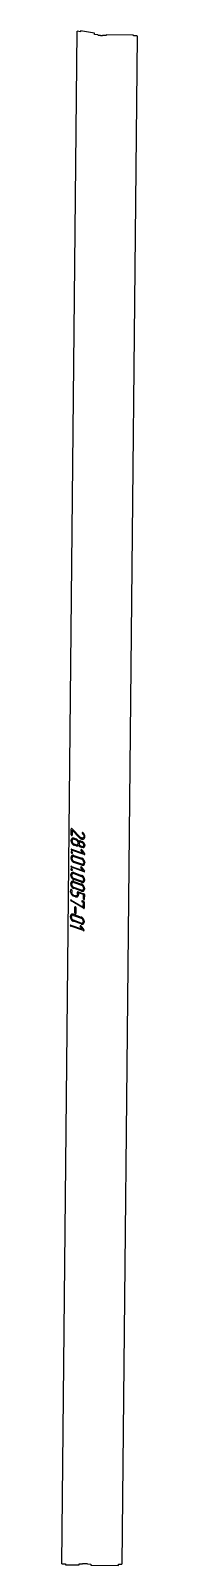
# Model space of a CAD drawing. Header units: millimetres. Extents: x 67 to 176, y 92 to 2313.
import ezdxf

# ---------------------------------------------------------------- set-up
doc = ezdxf.new("R2010")
doc.units = ezdxf.units.MM
doc.linetypes.add('K5LT_BASIC', pattern=[0])
doc.layers.add('Engraving', color=7, linetype='Continuous')

msp = doc.modelspace()

# ---------------------------------------------------------------- linework, layer by layer
at = {"color": 143, "linetype": 'K5LT_BASIC', "lineweight": 25, "true_color": 0x33acca}
for p, q in [((67.3, 94.5), (89.4, 2312.3)), ((94.4, 2311.4), (89.4, 2312.3)), ((94.4, 2312.9), (94.4, 2311.4)), ((114.4, 2309.1), (94.4, 2312.9)), ((114.4, 2307.6), (114.4, 2309.1)), ((119.3, 2306.7), (114.4, 2307.6)), ((131.4, 2305.9), (126.4, 2306)), ((171.4, 2306.5), (131.4, 2306.9)), ((131.4, 2306.9), (131.4, 2305.9)), ((176.4, 2305), (154.3, 93.6)), ((171.4, 2305.5), (171.4, 2306.5)), ((176.4, 2305.5), (171.4, 2305.5)), ((176.4, 2305), (176.4, 2305.5)), ((67.3, 94.5), (72.3, 94.4)), ((72.3, 94.4), (72.3, 92.9)), ((72.3, 92.9), (92.3, 92.7)), ((92.3, 94.2), (97.3, 94.2)), ((92.3, 92.7), (92.3, 94.2)), ((104.3, 94.1), (97.3, 94.2)), ((104.3, 94.1), (109.3, 94)), ((109.3, 94), (109.3, 92.5)), ((109.3, 92.5), (149.3, 92.1)), ((149.3, 93.6), (154.3, 93.6)), ((149.3, 92.1), (149.3, 93.6))]:
    msp.add_line(p, q, dxfattribs=at)
msp.add_open_spline([(119.3, 2306.7), (119.6, 2306.6), (120.2, 2306.5), (121.1, 2306.4), (122, 2306.3), (122.9, 2306.2), (123.8, 2306.1), (124.6, 2306), (125.5, 2306), (126.1, 2306), (126.4, 2306)], degree=3, dxfattribs=at)
at = {"layer": 'Engraving', "color": 143, "linetype": 'K5LT_BASIC', "lineweight": 25, "true_color": 0x33acca}
for p, q in [((80.9, 1149.2), (80.9, 1157.7)), ((82.1, 1157.9), (93.7, 1146)), ((82.3, 1155.9), (82.3, 1148.7)), ((92.9, 1145.1), (82.3, 1155.9)), ((80.8, 1140), (80.8, 1141.5)), ((82.2, 1139.5), (82.2, 1141)), ((87.8, 1134.7), (85, 1135.7)), ((87.8, 1133.3), (85, 1134.3)), ((85.1, 1144.2), (87.9, 1143.2)), ((85.1, 1142.8), (87.9, 1141.8)), ((90.7, 1138), (90.7, 1136.6)), ((93.7, 1146), (94.3, 1145.5)), ((94.3, 1145.5), (94.8, 1145.1)), ((94.9, 1138.6), (96.4, 1138.1)), ((96.3, 1132.4), (94.9, 1132.9)), ((95, 1140), (96.4, 1139.5)), ((97.2, 1152.5), (97.4, 1152.3)), ((100.3, 1135.5), (100.5, 1134.7)), ((100.5, 1134.7), (100.6, 1134.2)), ((100.6, 1134.2), (100.6, 1133.8)), ((80.5, 1115.2), (80.5, 1116.6)), ((99.8, 1120.6), (81.3, 1127.1)), ((81.4, 1128.5), (98.1, 1122.6)), ((81.9, 1114.7), (82, 1116.1)), ((96.1, 1106.8), (84.7, 1110.8)), ((84.8, 1119.4), (96.2, 1115.4)), ((84.8, 1117.9), (96.1, 1114)), ((96.3, 1131), (94.9, 1131.5)), ((98.1, 1122.6), (95.1, 1126.7)), ((96.1, 1127.4), (100.3, 1121.7)), ((96.8, 1130.9), (96.3, 1131)), ((97.2, 1130.8), (96.8, 1130.9)), ((98, 1130.7), (97.2, 1130.8)), ((80.3, 1090.3), (80.3, 1091.7)), ((81.1, 1103.6), (97.8, 1097.8)), ((99.5, 1095.8), (81.1, 1102.2)), ((81.7, 1089.8), (81.7, 1091.2)), ((84.6, 1094.5), (95.9, 1090.5)), ((84.6, 1093.1), (95.9, 1089.1)), ((96.1, 1105.4), (84.7, 1109.4)), ((97.8, 1097.8), (94.8, 1101.9)), ((95.8, 1102.5), (100, 1096.8)), ((98.9, 1110.1), (98.9, 1108.7)), ((100.4, 1109.6), (100.3, 1108.2)), ((80, 1066.3), (80.1, 1069.9)), ((80.1, 1077.6), (80.2, 1079)), ((81.5, 1069.4), (81.5, 1065.8)), ((81.6, 1077.1), (81.6, 1078.5)), ((84.4, 1080.4), (95.8, 1076.4)), ((95.7, 1069.3), (84.4, 1073.2)), ((95.7, 1067.8), (84.4, 1071.8)), ((95.8, 1082), (84.5, 1085.9)), ((95.8, 1080.5), (84.5, 1084.5)), ((84.5, 1081.8), (95.8, 1077.8)), ((89.9, 1062.8), (90, 1066.4)), ((90.7, 1066.9), (99.2, 1063.9)), ((98.6, 1072.6), (98.6, 1071.1)), ((98.7, 1085.3), (98.7, 1083.8)), ((100, 1072.1), (100, 1070.6)), ((100.1, 1084.8), (100.1, 1083.3)), ((80.1, 1054), (79.9, 1054.5)), ((98.8, 1042.9), (80.5, 1053.6)), ((80.6, 1055), (80.8, 1054.9)), ((80.8, 1054.9), (98.3, 1044.7)), ((87.1, 1059.6), (84.2, 1060.6)), ((84.3, 1062), (87.1, 1061)), ((86.1, 1036), (86.2, 1044.5)), ((87.6, 1044), (87.5, 1035.5)), ((91.4, 1065.2), (91.3, 1062.3)), ((98.5, 1062.7), (91.4, 1065.2)), ((97, 1053.5), (99.1, 1052.8)), ((98.4, 1051.6), (97, 1052.1)), ((98.3, 1044.7), (98.4, 1051.6)), ((98.4, 1056.3), (98.5, 1062.7)), ((99.8, 1051.8), (99.7, 1043.3)), ((99.9, 1062.9), (99.8, 1055.8)), ((79.7, 1030), (79.7, 1031.4)), ((81.1, 1029.5), (81.1, 1030.9)), ((95.2, 1021.6), (83.9, 1025.6)), ((95.2, 1020.2), (83.9, 1024.2)), ((84, 1034.2), (95.3, 1030.2)), ((84, 1032.7), (95.3, 1028.8)), ((98.1, 1024.9), (98.1, 1023.5)), ((99, 1042.8), (98.8, 1042.9)), ((99.5, 1024.4), (99.5, 1023)), ((98.7, 1010.6), (80.2, 1017)), ((80.3, 1018.4), (97, 1012.6)), ((97, 1012.6), (94, 1016.7)), ((95, 1017.3), (99.2, 1011.6))]:
    msp.add_line(p, q, dxfattribs=at)
for points in [[(81.2, 1158.1), (80.9, 1158), (80.9, 1157.7)], [(81.7, 1158.1), (81.4, 1158.2), (81.2, 1158.1)], [(82.1, 1157.9), (81.9, 1158.1), (81.7, 1158.1)], [(82, 1144), (80.8, 1143.1), (80.8, 1141.5)], [(80.8, 1140), (80.7, 1138.3), (82, 1136.6)], [(80.9, 1149.2), (80.9, 1148.9), (81.1, 1148.6)], [(81.1, 1148.6), (81.3, 1148.3), (81.6, 1148.2)], [(81.6, 1148.2), (81.8, 1148.2), (82, 1148.3)], [(82, 1148.3), (82.3, 1148.5), (82.3, 1148.7)], [(85.1, 1144.2), (83.3, 1144.9), (82, 1144)], [(82, 1136.6), (83.2, 1134.9), (85, 1134.3)], [(83.1, 1142.6), (82.2, 1142.1), (82.2, 1141)], [(82.2, 1139.5), (82.2, 1138.3), (83, 1137.2)], [(83, 1137.2), (83.8, 1136.1), (85, 1135.7)], [(85.1, 1142.8), (83.9, 1143.2), (83.1, 1142.6)], [(87.8, 1134.7), (89, 1134.3), (89.8, 1134.8)], [(87.8, 1133.3), (89, 1132.9), (90.1, 1133.2)], [(90, 1141.9), (89, 1142.9), (87.9, 1143.2)], [(89.9, 1140.3), (89.1, 1141.4), (87.9, 1141.8)], [(89.8, 1134.8), (90.7, 1135.3), (90.7, 1136.6)], [(90.7, 1138), (90.7, 1139.2), (89.9, 1140.3)], [(91.6, 1139.6), (91, 1141), (90, 1141.9)], [(90.1, 1133.2), (91.1, 1133.4), (91.6, 1134.2)], [(93.1, 1140.3), (92.3, 1140.1), (91.6, 1139.6)], [(91.6, 1134.2), (92.3, 1133.2), (93.1, 1132.5)], [(92.9, 1138.5), (92.1, 1138), (92.1, 1136.8)], [(92.1, 1136.8), (92.1, 1135.6), (92.9, 1134.5)], [(92.9, 1145.1), (93.8, 1144.2), (94.5, 1143.8)], [(94.9, 1138.6), (93.8, 1139), (92.9, 1138.5)], [(92.9, 1134.5), (93.7, 1133.4), (94.9, 1132.9)], [(95, 1140), (94, 1140.4), (93.1, 1140.3)], [(94.5, 1143.8), (95.1, 1143.3), (95.8, 1143.1)], [(95.8, 1144.6), (95.3, 1144.8), (94.8, 1145.1)], [(98.3, 1144.9), (97.3, 1144.1), (95.8, 1144.6)], [(95.8, 1143.1), (97.8, 1142.4), (99.3, 1143.6)], [(99.4, 1137.2), (98.1, 1139), (96.4, 1139.5)], [(98.4, 1136.6), (97.6, 1137.7), (96.4, 1138.1)], [(96.7, 1152.4), (96.5, 1152.3), (96.5, 1152)], [(96.5, 1152), (96.5, 1151.7), (96.6, 1151.5)], [(96.6, 1151.5), (96.7, 1151.3), (96.9, 1151.2)], [(97.2, 1152.5), (96.9, 1152.6), (96.7, 1152.4)], [(96.9, 1151.2), (98.2, 1150.2), (98.8, 1149.2)], [(100, 1149.6), (99.1, 1151.1), (97.4, 1152.3)], [(99, 1145.8), (98.7, 1145.2), (98.3, 1144.9)], [(98.3, 1132.6), (99.2, 1133.1), (99.2, 1134.3)], [(99.2, 1134.3), (99.2, 1135.4), (98.4, 1136.6)], [(98.8, 1149.2), (99.3, 1148.1), (99.3, 1147.1)], [(99.3, 1147.1), (99.3, 1146.4), (99, 1145.8)], [(99.3, 1143.6), (100.7, 1144.7), (100.7, 1146.7)], [(99.3, 1131.2), (100.6, 1132), (100.6, 1133.8)], [(100.3, 1135.5), (100, 1136.4), (99.4, 1137.2)], [(100.7, 1146.7), (100.8, 1148.2), (100, 1149.6)], [(81.8, 1119.1), (80.5, 1118.2), (80.5, 1116.6)], [(80.5, 1115.2), (80.5, 1113.4), (81.7, 1111.7)], [(80.8, 1128.5), (80.6, 1128.2), (80.6, 1128)], [(80.6, 1128), (80.6, 1127.7), (80.8, 1127.5)], [(80.9, 1124.9), (80.6, 1124.7), (80.6, 1124.2)], [(80.6, 1124.2), (80.6, 1123.7), (80.9, 1123.3)], [(81.4, 1128.5), (81, 1128.6), (80.8, 1128.5)], [(80.8, 1127.5), (81, 1127.2), (81.3, 1127.1)], [(81.7, 1124.9), (81.3, 1125), (80.9, 1124.9)], [(80.9, 1123.3), (81.3, 1122.9), (81.7, 1122.8)], [(82.3, 1124.4), (81.9, 1124.8), (81.7, 1124.9)], [(81.7, 1122.8), (82, 1122.6), (82.4, 1122.8)], [(81.7, 1111.7), (83, 1110), (84.7, 1109.4)], [(84.8, 1119.4), (83, 1120), (81.8, 1119.1)], [(81.9, 1114.7), (81.9, 1113.5), (82.7, 1112.4)], [(82.8, 1117.8), (82, 1117.2), (82, 1116.1)], [(82.7, 1123.4), (82.7, 1124), (82.3, 1124.4)], [(82.4, 1122.8), (82.7, 1123.1), (82.7, 1123.4)], [(82.7, 1112.4), (83.5, 1111.2), (84.7, 1110.8)], [(84.8, 1117.9), (83.7, 1118.3), (82.8, 1117.8)], [(93.1, 1132.5), (93.8, 1131.9), (94.9, 1131.5)], [(95.1, 1127.7), (94.9, 1127.6), (94.9, 1127.3)], [(94.9, 1127.3), (94.8, 1127), (95.1, 1126.7)], [(95.6, 1127.8), (95.3, 1127.9), (95.1, 1127.7)], [(96.1, 1127.4), (95.7, 1127.7), (95.6, 1127.8)], [(98.1, 1112.4), (97.3, 1113.5), (96.1, 1114)], [(99.1, 1113.1), (97.9, 1114.8), (96.2, 1115.4)], [(96.3, 1132.4), (97.5, 1132), (98.3, 1132.6)], [(98, 1130.7), (98.7, 1130.8), (99.3, 1131.2)], [(98.9, 1110.1), (99, 1111.3), (98.1, 1112.4)], [(100.4, 1109.6), (100.4, 1111.4), (99.1, 1113.1)], [(99.8, 1120.6), (100.1, 1120.5), (100.3, 1120.7)], [(100.5, 1121.1), (100.5, 1121.4), (100.3, 1121.7)], [(100.3, 1120.7), (100.5, 1120.8), (100.5, 1121.1)], [(81.5, 1094.2), (80.3, 1093.3), (80.3, 1091.7)], [(80.3, 1090.3), (80.3, 1088.5), (81.5, 1086.8)], [(80.6, 1103.6), (80.4, 1103.3), (80.4, 1103.2)], [(80.4, 1103.2), (80.4, 1102.9), (80.6, 1102.6)], [(80.7, 1100), (80.4, 1099.8), (80.4, 1099.3)], [(80.4, 1099.3), (80.4, 1098.8), (80.7, 1098.4)], [(81.1, 1103.6), (80.7, 1103.8), (80.6, 1103.6)], [(80.6, 1102.6), (80.8, 1102.3), (81.1, 1102.2)], [(81.4, 1100), (81, 1100.2), (80.7, 1100)], [(80.7, 1098.4), (81, 1098), (81.4, 1097.9)], [(82.1, 1099.5), (81.7, 1099.9), (81.4, 1100)], [(81.4, 1097.9), (81.8, 1097.8), (82.1, 1098)], [(84.6, 1094.5), (82.8, 1095.1), (81.5, 1094.2)], [(82.6, 1092.9), (81.7, 1092.3), (81.7, 1091.2)], [(81.7, 1089.8), (81.7, 1088.6), (82.5, 1087.5)], [(82.5, 1098.6), (82.5, 1099.1), (82.1, 1099.5)], [(82.1, 1098), (82.5, 1098.2), (82.5, 1098.6)], [(84.6, 1093.1), (83.4, 1093.5), (82.6, 1092.9)], [(94.8, 1102.9), (94.6, 1102.7), (94.6, 1102.4)], [(94.6, 1102.4), (94.6, 1102.2), (94.8, 1101.9)], [(95.3, 1102.9), (95, 1103), (94.8, 1102.9)], [(95.8, 1102.5), (95.4, 1102.9), (95.3, 1102.9)], [(98.9, 1088.2), (97.6, 1089.9), (95.9, 1090.5)], [(97.9, 1087.6), (97.1, 1088.7), (95.9, 1089.1)], [(96.1, 1106.8), (97.2, 1106.4), (98.1, 1107)], [(96.1, 1105.4), (97.8, 1104.8), (99.1, 1105.6)], [(98.1, 1107), (98.9, 1107.5), (98.9, 1108.7)], [(100.1, 1084.8), (100.1, 1086.5), (98.9, 1088.2)], [(99.1, 1105.6), (100.3, 1106.5), (100.3, 1108.2)], [(99.5, 1095.8), (99.8, 1095.6), (100, 1095.8)], [(100.2, 1096.2), (100.2, 1096.5), (100, 1096.8)], [(100, 1095.8), (100.2, 1095.9), (100.2, 1096.2)], [(80, 1066.3), (80, 1064.6), (81.3, 1062.9)], [(80.1, 1077.6), (80.1, 1075.8), (81.4, 1074.1)], [(80.3, 1070.3), (80.1, 1070.2), (80.1, 1069.9)], [(81.4, 1081.5), (80.2, 1080.7), (80.2, 1079)], [(80.8, 1070.3), (80.5, 1070.4), (80.3, 1070.3)], [(81.2, 1070), (80.9, 1070.3), (80.8, 1070.3)], [(81.5, 1069.4), (81.5, 1069.7), (81.2, 1070)], [(84.5, 1081.8), (82.7, 1082.4), (81.4, 1081.5)], [(81.4, 1074.1), (82.6, 1072.4), (84.4, 1071.8)], [(81.5, 1086.8), (82.7, 1085.1), (84.5, 1084.5)], [(82.4, 1080.2), (81.6, 1079.6), (81.6, 1078.5)], [(81.6, 1077.1), (81.6, 1075.9), (82.4, 1074.8)], [(84.4, 1080.4), (83.3, 1080.8), (82.4, 1080.2)], [(82.4, 1074.8), (83.1, 1073.7), (84.4, 1073.2)], [(82.5, 1087.5), (83.3, 1086.4), (84.5, 1085.9)], [(90.7, 1066.9), (90, 1067.1), (90, 1066.4)], [(95.7, 1069.3), (96.9, 1068.9), (97.7, 1069.4)], [(95.7, 1067.8), (97.5, 1067.2), (98.7, 1068.1)], [(95.8, 1082), (97, 1081.6), (97.8, 1082.1)], [(95.8, 1080.5), (97.6, 1079.9), (98.8, 1080.8)], [(98.7, 1075.5), (97.5, 1077.2), (95.8, 1077.8)], [(97.8, 1074.9), (96.9, 1076), (95.8, 1076.4)], [(97.7, 1069.4), (98.5, 1070), (98.6, 1071.1)], [(97.8, 1082.1), (98.7, 1082.7), (98.7, 1083.8)], [(98.6, 1072.6), (98.6, 1073.7), (97.8, 1074.9)], [(98.7, 1085.3), (98.7, 1086.4), (97.9, 1087.6)], [(100, 1072.1), (100, 1073.8), (98.7, 1075.5)], [(98.7, 1068.1), (100, 1068.9), (100, 1070.6)], [(98.8, 1080.8), (100.1, 1081.6), (100.1, 1083.3)], [(80.1, 1054.9), (79.9, 1054.7), (79.9, 1054.5)], [(80.6, 1055), (80.3, 1055.1), (80.1, 1054.9)], [(80.1, 1054), (80.4, 1053.7), (80.5, 1053.6)], [(81.3, 1062.9), (82.5, 1061.2), (84.2, 1060.6)], [(82.3, 1063.5), (81.4, 1064.6), (81.5, 1065.8)], [(84.3, 1062), (83.1, 1062.4), (82.3, 1063.5)], [(86.4, 1045), (86.2, 1044.9), (86.2, 1044.5)], [(86.9, 1045), (86.6, 1045.1), (86.4, 1045)], [(87.4, 1044.7), (87.1, 1044.9), (86.9, 1045)], [(89.1, 1061.1), (88.3, 1060.6), (87.1, 1061)], [(87.1, 1059.6), (88.8, 1059), (90.1, 1059.8)], [(87.6, 1044), (87.6, 1044.4), (87.4, 1044.7)], [(89.9, 1062.8), (89.9, 1061.7), (89.1, 1061.1)], [(90.1, 1059.8), (91.3, 1060.6), (91.3, 1062.3)], [(96.4, 1053.5), (96.3, 1053.2), (96.3, 1053)], [(96.3, 1053), (96.3, 1052.7), (96.4, 1052.5)], [(97, 1053.5), (96.6, 1053.6), (96.4, 1053.5)], [(96.4, 1052.5), (96.6, 1052.2), (97, 1052.1)], [(98.4, 1056.3), (98.4, 1056), (98.6, 1055.7)], [(98.6, 1055.7), (98.9, 1055.4), (99.1, 1055.3)], [(99.1, 1055.3), (99.4, 1055.3), (99.6, 1055.4)], [(99.8, 1051.8), (99.8, 1052.5), (99.1, 1052.8)], [(99.9, 1062.9), (99.9, 1063.6), (99.2, 1063.9)], [(99.6, 1055.4), (99.8, 1055.6), (99.8, 1055.8)], [(80.9, 1033.9), (79.7, 1033), (79.7, 1031.4)], [(79.7, 1030), (79.7, 1028.2), (80.9, 1026.5)], [(84, 1034.2), (82.2, 1034.8), (80.9, 1033.9)], [(80.9, 1026.5), (82.1, 1024.8), (83.9, 1024.2)], [(82, 1032.6), (81.1, 1032), (81.1, 1030.9)], [(81.1, 1029.5), (81.1, 1028.3), (81.9, 1027.2)], [(81.9, 1027.2), (82.7, 1026.1), (83.9, 1025.6)], [(84, 1032.7), (82.8, 1033.1), (82, 1032.6)], [(86.1, 1036), (86.1, 1035.7), (86.3, 1035.4)], [(86.3, 1035.4), (86.6, 1035.1), (86.8, 1035)], [(86.8, 1035), (87.1, 1035), (87.3, 1035.1)], [(87.3, 1035.1), (87.5, 1035.2), (87.5, 1035.5)], [(95.2, 1021.6), (96.4, 1021.2), (97.2, 1021.8)], [(98.3, 1027.9), (97, 1029.6), (95.3, 1030.2)], [(97.3, 1027.2), (96.5, 1028.4), (95.3, 1028.8)], [(97.2, 1021.8), (98.1, 1022.3), (98.1, 1023.5)], [(98.1, 1024.9), (98.1, 1026.1), (97.3, 1027.2)], [(98.2, 1020.4), (99.5, 1021.3), (99.5, 1023)], [(99.5, 1024.4), (99.5, 1026.2), (98.3, 1027.9)], [(99, 1042.8), (99.3, 1042.7), (99.5, 1042.8)], [(99.5, 1042.8), (99.7, 1042.9), (99.7, 1043.3)], [(79.7, 1018.4), (79.5, 1018.1), (79.5, 1018)], [(79.5, 1018), (79.5, 1017.7), (79.7, 1017.4)], [(80.3, 1018.4), (79.9, 1018.6), (79.7, 1018.4)], [(79.7, 1017.4), (79.9, 1017.1), (80.2, 1017)], [(94, 1017.7), (93.8, 1017.5), (93.8, 1017.2)], [(93.8, 1017.2), (93.8, 1017), (94, 1016.7)], [(94.5, 1017.7), (94.2, 1017.8), (94, 1017.7)], [(95, 1017.3), (94.6, 1017.7), (94.5, 1017.7)], [(95.2, 1020.2), (97, 1019.6), (98.2, 1020.4)], [(98.7, 1010.6), (99, 1010.4), (99.2, 1010.6)], [(99.4, 1011), (99.4, 1011.3), (99.2, 1011.6)], [(99.2, 1010.6), (99.4, 1010.8), (99.4, 1011)]]:
    msp.add_open_spline(points, degree=2, dxfattribs=at)

doc.saveas('drawing.dxf')
